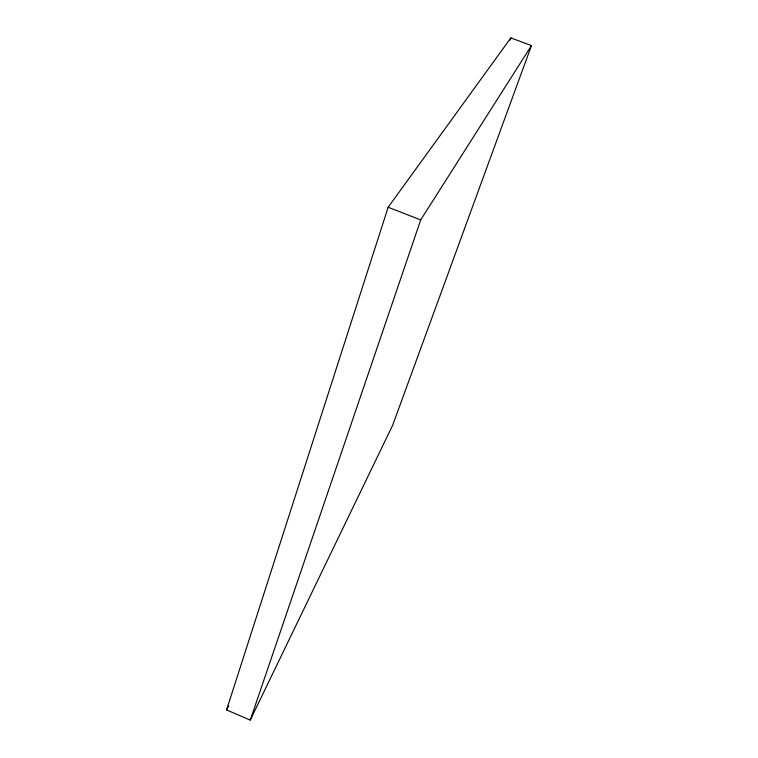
<?xml version="1.0" encoding="UTF-8"?>
<svg xmlns="http://www.w3.org/2000/svg" width="758" height="758" viewBox="0 0 758 758"><rect width="100%" height="100%" fill="white"/><g stroke="black" fill="none" stroke-linecap="round" stroke-linejoin="round"><path stroke-width="1.14" d="M226.557 709.933L388.162 207.247L510.864 37.9L531.443 45.603L392.597 425.399L250.254 720.1L226.557 709.933L228.708 705.736M250.254 720.1L420.709 219.915L531.443 45.603M510.077 40.127L510.864 37.9M388.162 207.247L420.709 219.915"/></g></svg>
